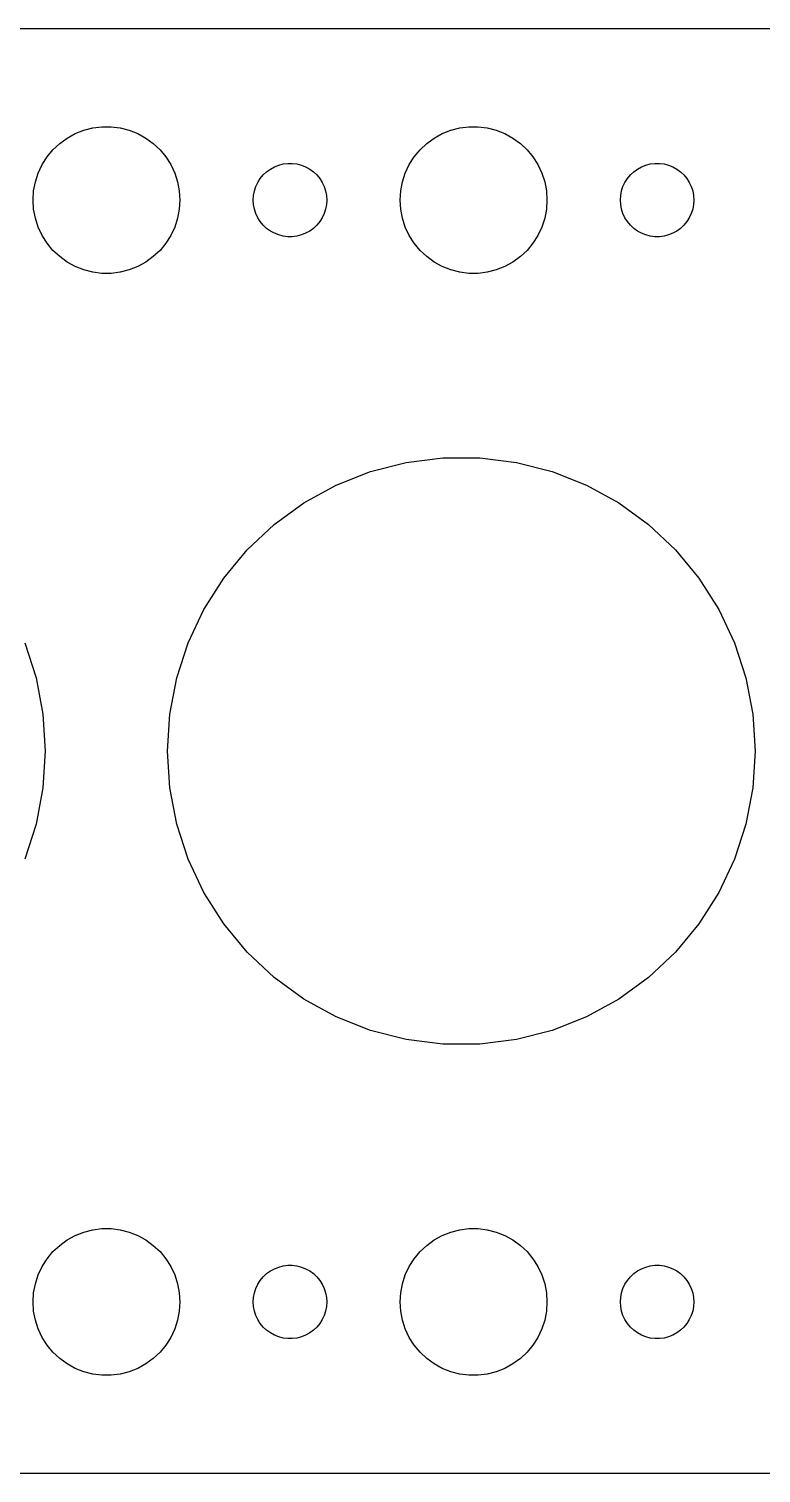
# Model space of a CAD drawing. Header units: metres. Extents: x -67 to 67, y -29 to 29.
# Drawn here: x -3.2 to 26.8, y -29.5 to 29.5 of the extents above; entities that cross this region are included whole.
import ezdxf

# ---------------------------------------------------------------- set-up
doc = ezdxf.new("R2010")
doc.units = ezdxf.units.M

msp = doc.modelspace()

# ---------------------------------------------------------------- linework, layer by layer
for p, q in [((62.3139, 29.4901), (-62.3139, 29.4901)), ((-0.92705, 25.3532), (-0.56213, 25.4469)), ((-0.56213, 25.4469), (-0.18837, 25.4941)), ((-0.18837, 25.4941), (0.18837, 25.4941)), ((0.18837, 25.4941), (0.56213, 25.4469)), ((0.56213, 25.4469), (0.92705, 25.3532)), ((14.0729, 25.3532), (14.4379, 25.4469)), ((14.4379, 25.4469), (14.8116, 25.4941)), ((14.8116, 25.4941), (15.1884, 25.4941)), ((15.1884, 25.4941), (15.5621, 25.4469)), ((15.5621, 25.4469), (15.927, 25.3532)), ((-2.1869, 24.5536), (-1.91226, 24.8115)), ((-1.91226, 24.8115), (-1.60747, 25.033)), ((-1.60747, 25.033), (-1.27733, 25.2145)), ((-1.27733, 25.2145), (-0.92705, 25.3532)), ((0.92705, 25.3532), (1.27733, 25.2145)), ((1.27733, 25.2145), (1.60747, 25.033)), ((1.60747, 25.033), (1.91226, 24.8115)), ((1.91226, 24.8115), (2.1869, 24.5536)), ((12.8131, 24.5536), (13.0877, 24.8115)), ((13.0877, 24.8115), (13.3925, 25.033)), ((13.3925, 25.033), (13.7227, 25.2145)), ((13.7227, 25.2145), (14.0729, 25.3532)), ((15.927, 25.3532), (16.2773, 25.2145)), ((16.2773, 25.2145), (16.6075, 25.033)), ((16.6075, 25.033), (16.9123, 24.8115)), ((16.9123, 24.8115), (17.1869, 24.5536)), ((-2.62891, 23.9453), (-2.42705, 24.2634)), ((-2.42705, 24.2634), (-2.1869, 24.5536)), ((2.1869, 24.5536), (2.42705, 24.2634)), ((2.42705, 24.2634), (2.62891, 23.9453)), ((12.3711, 23.9453), (12.5729, 24.2634)), ((12.5729, 24.2634), (12.8131, 24.5536)), ((17.1869, 24.5536), (17.427, 24.2634)), ((17.427, 24.2634), (17.6289, 23.9453)), ((-2.90575, 23.2461), (-2.78932, 23.6044)), ((-2.78932, 23.6044), (-2.62891, 23.9453)), ((2.62891, 23.9453), (2.78932, 23.6044)), ((2.78932, 23.6044), (2.90575, 23.2461)), ((6.40654, 23.5268), (6.54385, 23.6558)), ((6.54385, 23.6558), (6.69626, 23.7665)), ((6.69626, 23.7665), (6.86133, 23.8572)), ((6.86133, 23.8572), (7.03647, 23.9266)), ((7.03647, 23.9266), (7.21892, 23.9734)), ((7.21892, 23.9734), (7.40581, 23.997)), ((7.40581, 23.997), (7.59418, 23.997)), ((7.59418, 23.997), (7.78107, 23.9734)), ((7.78107, 23.9734), (7.96352, 23.9266)), ((7.96352, 23.9266), (8.13866, 23.8572)), ((8.13866, 23.8572), (8.30373, 23.7665)), ((8.30373, 23.7665), (8.45613, 23.6558)), ((8.45613, 23.6558), (8.59344, 23.5268)), ((12.0942, 23.2461), (12.2107, 23.6044)), ((12.2107, 23.6044), (12.3711, 23.9453)), ((17.6289, 23.9453), (17.7893, 23.6044)), ((17.7893, 23.6044), (17.9057, 23.2461)), ((21.4065, 23.5268), (21.5439, 23.6558)), ((21.5439, 23.6558), (21.6963, 23.7665)), ((21.6963, 23.7665), (21.8613, 23.8572)), ((21.8613, 23.8572), (22.0365, 23.9266)), ((22.0365, 23.9266), (22.2189, 23.9734)), ((22.2189, 23.9734), (22.4058, 23.997)), ((22.4058, 23.997), (22.5942, 23.997)), ((22.5942, 23.997), (22.7811, 23.9734)), ((22.7811, 23.9734), (22.9635, 23.9266)), ((22.9635, 23.9266), (23.1387, 23.8572)), ((23.1387, 23.8572), (23.3037, 23.7665)), ((23.3037, 23.7665), (23.4561, 23.6558)), ((23.4561, 23.6558), (23.5934, 23.5268)), ((-2.97633, 22.876), (-2.90575, 23.2461)), ((2.90575, 23.2461), (2.97633, 22.876)), ((6.04712, 22.873), (6.10533, 23.0522)), ((6.10533, 23.0522), (6.18553, 23.2226)), ((6.18553, 23.2226), (6.28647, 23.3817)), ((6.28647, 23.3817), (6.40654, 23.5268)), ((8.59344, 23.5268), (8.71352, 23.3817)), ((8.71352, 23.3817), (8.81445, 23.2226)), ((8.81445, 23.2226), (8.89465, 23.0522)), ((8.89465, 23.0522), (8.95287, 22.873)), ((12.0237, 22.876), (12.0942, 23.2461)), ((17.9057, 23.2461), (17.9763, 22.876)), ((21.0471, 22.873), (21.1053, 23.0522)), ((21.1053, 23.0522), (21.1855, 23.2226)), ((21.1855, 23.2226), (21.2865, 23.3817)), ((21.2865, 23.3817), (21.4065, 23.5268)), ((23.5934, 23.5268), (23.7135, 23.3817)), ((23.7135, 23.3817), (23.8145, 23.2226)), ((23.8145, 23.2226), (23.8947, 23.0522)), ((23.8947, 23.0522), (23.9529, 22.873)), ((-3, 22.5), (-2.97633, 22.876)), ((-2.97633, 22.124), (-3, 22.5)), ((2.97633, 22.876), (3, 22.5)), ((3, 22.5), (2.97633, 22.124)), ((6, 22.5), (6.01183, 22.688)), ((6.01183, 22.312), (6, 22.5)), ((6.01183, 22.688), (6.04712, 22.873)), ((8.95287, 22.873), (8.98816, 22.688)), ((8.98816, 22.688), (9, 22.5)), ((9, 22.5), (8.98816, 22.312)), ((12, 22.5), (12.0237, 22.876)), ((12.0237, 22.124), (12, 22.5)), ((17.9763, 22.876), (18, 22.5)), ((18, 22.5), (17.9763, 22.124)), ((21, 22.5), (21.0118, 22.688)), ((21.0118, 22.312), (21, 22.5)), ((21.0118, 22.688), (21.0471, 22.873)), ((23.9529, 22.873), (23.9882, 22.688)), ((23.9882, 22.688), (24, 22.5)), ((24, 22.5), (23.9882, 22.312)), ((-2.90575, 21.7539), (-2.97633, 22.124)), ((2.97633, 22.124), (2.90575, 21.7539)), ((6.04712, 22.127), (6.01183, 22.312)), ((6.10533, 21.9478), (6.04712, 22.127)), ((6.18553, 21.7774), (6.10533, 21.9478)), ((8.89465, 21.9478), (8.81445, 21.7774)), ((8.95287, 22.127), (8.89465, 21.9478)), ((8.98816, 22.312), (8.95287, 22.127)), ((12.0942, 21.7539), (12.0237, 22.124)), ((17.9763, 22.124), (17.9057, 21.7539)), ((21.0471, 22.127), (21.0118, 22.312)), ((21.1053, 21.9478), (21.0471, 22.127)), ((21.1855, 21.7774), (21.1053, 21.9478)), ((23.8947, 21.9478), (23.8145, 21.7774)), ((23.9529, 22.127), (23.8947, 21.9478)), ((23.9882, 22.312), (23.9529, 22.127)), ((-2.78932, 21.3956), (-2.90575, 21.7539)), ((-2.62891, 21.0547), (-2.78932, 21.3956)), ((2.78932, 21.3956), (2.62891, 21.0547)), ((2.90575, 21.7539), (2.78932, 21.3956)), ((6.28647, 21.6183), (6.18553, 21.7774)), ((6.40654, 21.4732), (6.28647, 21.6183)), ((6.54385, 21.3442), (6.40654, 21.4732)), ((6.69626, 21.2335), (6.54385, 21.3442)), ((6.86133, 21.1427), (6.69626, 21.2335)), ((8.30373, 21.2335), (8.13866, 21.1427)), ((8.45613, 21.3442), (8.30373, 21.2335)), ((8.59344, 21.4732), (8.45613, 21.3442)), ((8.71352, 21.6183), (8.59344, 21.4732)), ((8.81445, 21.7774), (8.71352, 21.6183)), ((12.2107, 21.3956), (12.0942, 21.7539)), ((12.3711, 21.0547), (12.2107, 21.3956)), ((17.7893, 21.3956), (17.6289, 21.0547)), ((17.9057, 21.7539), (17.7893, 21.3956)), ((21.2865, 21.6183), (21.1855, 21.7774)), ((21.4065, 21.4732), (21.2865, 21.6183)), ((21.5439, 21.3442), (21.4065, 21.4732)), ((21.6963, 21.2335), (21.5439, 21.3442)), ((21.8613, 21.1427), (21.6963, 21.2335)), ((23.3037, 21.2335), (23.1387, 21.1427)), ((23.4561, 21.3442), (23.3037, 21.2335)), ((23.5934, 21.4732), (23.4561, 21.3442)), ((23.7135, 21.6183), (23.5934, 21.4732)), ((23.8145, 21.7774), (23.7135, 21.6183)), ((-2.42705, 20.7366), (-2.62891, 21.0547)), ((-2.1869, 20.4464), (-2.42705, 20.7366)), ((2.42705, 20.7366), (2.1869, 20.4464)), ((2.62891, 21.0547), (2.42705, 20.7366)), ((7.03647, 21.0734), (6.86133, 21.1427)), ((7.21892, 21.0266), (7.03647, 21.0734)), ((7.40581, 21.003), (7.21892, 21.0266)), ((7.59418, 21.003), (7.40581, 21.003)), ((7.78107, 21.0266), (7.59418, 21.003)), ((7.96352, 21.0734), (7.78107, 21.0266)), ((8.13866, 21.1427), (7.96352, 21.0734)), ((12.5729, 20.7366), (12.3711, 21.0547)), ((12.8131, 20.4464), (12.5729, 20.7366)), ((17.427, 20.7366), (17.1869, 20.4464)), ((17.6289, 21.0547), (17.427, 20.7366)), ((22.0365, 21.0734), (21.8613, 21.1427)), ((22.2189, 21.0266), (22.0365, 21.0734)), ((22.4058, 21.003), (22.2189, 21.0266)), ((22.5942, 21.003), (22.4058, 21.003)), ((22.7811, 21.0266), (22.5942, 21.003)), ((22.9635, 21.0734), (22.7811, 21.0266)), ((23.1387, 21.1427), (22.9635, 21.0734)), ((-1.91226, 20.1884), (-2.1869, 20.4464)), ((-1.60747, 19.967), (-1.91226, 20.1884)), ((1.91226, 20.1884), (1.60747, 19.967)), ((2.1869, 20.4464), (1.91226, 20.1884)), ((13.0877, 20.1884), (12.8131, 20.4464)), ((13.3925, 19.967), (13.0877, 20.1884)), ((16.9123, 20.1884), (16.6075, 19.967)), ((17.1869, 20.4464), (16.9123, 20.1884)), ((-1.27733, 19.7855), (-1.60747, 19.967)), ((-0.92705, 19.6468), (-1.27733, 19.7855)), ((-0.56213, 19.5531), (-0.92705, 19.6468)), ((-0.18837, 19.5059), (-0.56213, 19.5531)), ((0.18837, 19.5059), (-0.18837, 19.5059)), ((0.56213, 19.5531), (0.18837, 19.5059)), ((0.92705, 19.6468), (0.56213, 19.5531)), ((1.27733, 19.7855), (0.92705, 19.6468)), ((1.60747, 19.967), (1.27733, 19.7855)), ((13.7227, 19.7855), (13.3925, 19.967)), ((14.0729, 19.6468), (13.7227, 19.7855)), ((14.4379, 19.5531), (14.0729, 19.6468)), ((14.8116, 19.5059), (14.4379, 19.5531)), ((15.1884, 19.5059), (14.8116, 19.5059)), ((15.5621, 19.5531), (15.1884, 19.5059)), ((15.927, 19.6468), (15.5621, 19.5531)), ((16.2773, 19.7855), (15.927, 19.6468)), ((16.6075, 19.967), (16.2773, 19.7855)), ((12.2514, 11.7874), (13.7465, 11.9763)), ((13.7465, 11.9763), (15.2535, 11.9763)), ((15.2535, 11.9763), (16.7486, 11.7874)), ((9.39064, 10.8579), (10.7918, 11.4127)), ((10.7918, 11.4127), (12.2514, 11.7874)), ((16.7486, 11.7874), (18.2082, 11.4127)), ((18.2082, 11.4127), (19.6093, 10.8579)), ((8.07007, 10.1319), (9.39064, 10.8579)), ((19.6093, 10.8579), (20.9299, 10.1319)), ((6.85091, 9.24615), (8.07007, 10.1319)), ((20.9299, 10.1319), (22.1491, 9.24615)), ((5.75237, 8.21455), (6.85091, 9.24615)), ((22.1491, 9.24615), (23.2476, 8.21455)), ((4.79179, 7.05342), (5.75237, 8.21455)), ((23.2476, 8.21455), (24.2082, 7.05342)), ((3.98431, 5.78104), (4.79179, 7.05342)), ((24.2082, 7.05342), (25.0157, 5.78104)), ((3.34268, 4.41748), (3.98431, 5.78104)), ((25.0157, 5.78104), (25.6573, 4.41748)), ((-3.34268, 4.41748), (-2.877, 2.98427)), ((2.877, 2.98427), (3.34268, 4.41748)), ((25.6573, 4.41748), (26.123, 2.98427)), ((-2.877, 2.98427), (-2.59462, 1.504)), ((2.59462, 1.504), (2.877, 2.98427)), ((26.123, 2.98427), (26.4054, 1.504)), ((-2.59462, 1.504), (-2.5, 0)), ((2.5, 0), (2.59462, 1.504)), ((26.4054, 1.504), (26.5, 0)), ((-2.5, 0), (-2.59462, -1.504)), ((2.59462, -1.504), (2.5, 0)), ((26.5, 0), (26.4054, -1.504)), ((-2.59462, -1.504), (-2.877, -2.98427)), ((2.877, -2.98427), (2.59462, -1.504)), ((26.4054, -1.504), (26.123, -2.98427)), ((-2.877, -2.98427), (-3.34268, -4.41748)), ((3.34268, -4.41748), (2.877, -2.98427)), ((26.123, -2.98427), (25.6573, -4.41748)), ((3.98431, -5.78104), (3.34268, -4.41748)), ((25.6573, -4.41748), (25.0157, -5.78104)), ((4.79179, -7.05342), (3.98431, -5.78104)), ((25.0157, -5.78104), (24.2082, -7.05342)), ((5.75237, -8.21455), (4.79179, -7.05342)), ((24.2082, -7.05342), (23.2476, -8.21455)), ((6.85091, -9.24615), (5.75237, -8.21455)), ((23.2476, -8.21455), (22.1491, -9.24615)), ((8.07007, -10.1319), (6.85091, -9.24615)), ((22.1491, -9.24615), (20.9299, -10.1319)), ((9.39064, -10.8579), (8.07007, -10.1319)), ((20.9299, -10.1319), (19.6093, -10.8579)), ((10.7918, -11.4127), (9.39064, -10.8579)), ((19.6093, -10.8579), (18.2082, -11.4127)), ((12.2514, -11.7874), (10.7918, -11.4127)), ((13.7465, -11.9763), (12.2514, -11.7874)), ((16.7486, -11.7874), (15.2535, -11.9763)), ((18.2082, -11.4127), (16.7486, -11.7874)), ((15.2535, -11.9763), (13.7465, -11.9763)), ((-1.91226, -20.1884), (-1.60747, -19.967)), ((-1.60747, -19.967), (-1.27733, -19.7855)), ((-1.27733, -19.7855), (-0.92705, -19.6468)), ((-0.92705, -19.6468), (-0.56213, -19.5531)), ((-0.56213, -19.5531), (-0.18837, -19.5059)), ((-0.18837, -19.5059), (0.18837, -19.5059)), ((0.18837, -19.5059), (0.56213, -19.5531)), ((0.56213, -19.5531), (0.92705, -19.6468)), ((0.92705, -19.6468), (1.27733, -19.7855)), ((1.27733, -19.7855), (1.60747, -19.967)), ((1.60747, -19.967), (1.91226, -20.1884)), ((13.0877, -20.1884), (13.3925, -19.967)), ((13.3925, -19.967), (13.7227, -19.7855)), ((13.7227, -19.7855), (14.0729, -19.6468)), ((14.0729, -19.6468), (14.4379, -19.5531)), ((14.4379, -19.5531), (14.8116, -19.5059)), ((14.8116, -19.5059), (15.1884, -19.5059)), ((15.1884, -19.5059), (15.5621, -19.5531)), ((15.5621, -19.5531), (15.927, -19.6468)), ((15.927, -19.6468), (16.2773, -19.7855)), ((16.2773, -19.7855), (16.6075, -19.967)), ((16.6075, -19.967), (16.9123, -20.1884)), ((-2.42705, -20.7366), (-2.1869, -20.4464)), ((-2.1869, -20.4464), (-1.91226, -20.1884)), ((1.91226, -20.1884), (2.1869, -20.4464)), ((2.1869, -20.4464), (2.42705, -20.7366)), ((12.5729, -20.7366), (12.8131, -20.4464)), ((12.8131, -20.4464), (13.0877, -20.1884)), ((16.9123, -20.1884), (17.1869, -20.4464)), ((17.1869, -20.4464), (17.427, -20.7366)), ((-2.78932, -21.3956), (-2.62891, -21.0547)), ((-2.62891, -21.0547), (-2.42705, -20.7366)), ((2.42705, -20.7366), (2.62891, -21.0547)), ((2.62891, -21.0547), (2.78932, -21.3956)), ((6.69626, -21.2335), (6.86133, -21.1427)), ((6.86133, -21.1427), (7.03647, -21.0734)), ((7.03647, -21.0734), (7.21892, -21.0266)), ((7.21892, -21.0266), (7.40581, -21.003)), ((7.40581, -21.003), (7.59418, -21.003)), ((7.59418, -21.003), (7.78107, -21.0266)), ((7.78107, -21.0266), (7.96352, -21.0734)), ((7.96352, -21.0734), (8.13866, -21.1427)), ((8.13866, -21.1427), (8.30373, -21.2335)), ((12.2107, -21.3956), (12.3711, -21.0547)), ((12.3711, -21.0547), (12.5729, -20.7366)), ((17.427, -20.7366), (17.6289, -21.0547)), ((17.6289, -21.0547), (17.7893, -21.3956)), ((21.6963, -21.2335), (21.8613, -21.1427)), ((21.8613, -21.1427), (22.0365, -21.0734)), ((22.0365, -21.0734), (22.2189, -21.0266)), ((22.2189, -21.0266), (22.4058, -21.003)), ((22.4058, -21.003), (22.5942, -21.003)), ((22.5942, -21.003), (22.7811, -21.0266)), ((22.7811, -21.0266), (22.9635, -21.0734)), ((22.9635, -21.0734), (23.1387, -21.1427)), ((23.1387, -21.1427), (23.3037, -21.2335)), ((-2.97633, -22.124), (-2.90575, -21.7539)), ((-2.90575, -21.7539), (-2.78932, -21.3956)), ((2.78932, -21.3956), (2.90575, -21.7539)), ((2.90575, -21.7539), (2.97633, -22.124)), ((6.10533, -21.9478), (6.18553, -21.7774)), ((6.18553, -21.7774), (6.28647, -21.6183)), ((6.28647, -21.6183), (6.40654, -21.4732)), ((6.40654, -21.4732), (6.54385, -21.3442)), ((6.54385, -21.3442), (6.69626, -21.2335)), ((8.30373, -21.2335), (8.45613, -21.3442)), ((8.45613, -21.3442), (8.59344, -21.4732)), ((8.59344, -21.4732), (8.71352, -21.6183)), ((8.71352, -21.6183), (8.81445, -21.7774)), ((8.81445, -21.7774), (8.89465, -21.9478)), ((12.0237, -22.124), (12.0942, -21.7539)), ((12.0942, -21.7539), (12.2107, -21.3956)), ((17.7893, -21.3956), (17.9057, -21.7539)), ((17.9057, -21.7539), (17.9763, -22.124)), ((21.1053, -21.9478), (21.1855, -21.7774)), ((21.1855, -21.7774), (21.2865, -21.6183)), ((21.2865, -21.6183), (21.4065, -21.4732)), ((21.4065, -21.4732), (21.5439, -21.3442)), ((21.5439, -21.3442), (21.6963, -21.2335)), ((23.3037, -21.2335), (23.4561, -21.3442)), ((23.4561, -21.3442), (23.5934, -21.4732)), ((23.5934, -21.4732), (23.7135, -21.6183)), ((23.7135, -21.6183), (23.8145, -21.7774)), ((23.8145, -21.7774), (23.8947, -21.9478)), ((-3, -22.5), (-2.97633, -22.124)), ((2.97633, -22.124), (3, -22.5)), ((6, -22.5), (6.01183, -22.312)), ((6.01183, -22.312), (6.04712, -22.127)), ((6.04712, -22.127), (6.10533, -21.9478)), ((8.89465, -21.9478), (8.95287, -22.127)), ((8.95287, -22.127), (8.98816, -22.312)), ((8.98816, -22.312), (9, -22.5)), ((12, -22.5), (12.0237, -22.124)), ((17.9763, -22.124), (18, -22.5)), ((21, -22.5), (21.0118, -22.312)), ((21.0118, -22.312), (21.0471, -22.127)), ((21.0471, -22.127), (21.1053, -21.9478)), ((23.8947, -21.9478), (23.9529, -22.127)), ((23.9529, -22.127), (23.9882, -22.312)), ((23.9882, -22.312), (24, -22.5)), ((-2.97633, -22.876), (-3, -22.5)), ((-2.90575, -23.2461), (-2.97633, -22.876)), ((2.97633, -22.876), (2.90575, -23.2461)), ((3, -22.5), (2.97633, -22.876)), ((6.01183, -22.688), (6, -22.5)), ((6.04712, -22.873), (6.01183, -22.688)), ((6.10533, -23.0522), (6.04712, -22.873)), ((8.95287, -22.873), (8.89465, -23.0522)), ((8.98816, -22.688), (8.95287, -22.873)), ((9, -22.5), (8.98816, -22.688)), ((12.0237, -22.876), (12, -22.5)), ((12.0942, -23.2461), (12.0237, -22.876)), ((17.9763, -22.876), (17.9057, -23.2461)), ((18, -22.5), (17.9763, -22.876)), ((21.0118, -22.688), (21, -22.5)), ((21.0471, -22.873), (21.0118, -22.688)), ((21.1053, -23.0522), (21.0471, -22.873)), ((23.9529, -22.873), (23.8947, -23.0522)), ((23.9882, -22.688), (23.9529, -22.873)), ((24, -22.5), (23.9882, -22.688)), ((-2.78932, -23.6044), (-2.90575, -23.2461)), ((2.90575, -23.2461), (2.78932, -23.6044)), ((6.18553, -23.2226), (6.10533, -23.0522)), ((6.28647, -23.3817), (6.18553, -23.2226)), ((6.40654, -23.5268), (6.28647, -23.3817)), ((6.54385, -23.6558), (6.40654, -23.5268)), ((8.59344, -23.5268), (8.45613, -23.6558)), ((8.71352, -23.3817), (8.59344, -23.5268)), ((8.81445, -23.2226), (8.71352, -23.3817)), ((8.89465, -23.0522), (8.81445, -23.2226)), ((12.2107, -23.6044), (12.0942, -23.2461)), ((17.9057, -23.2461), (17.7893, -23.6044)), ((21.1855, -23.2226), (21.1053, -23.0522)), ((21.2865, -23.3817), (21.1855, -23.2226)), ((21.4065, -23.5268), (21.2865, -23.3817)), ((21.5439, -23.6558), (21.4065, -23.5268)), ((23.5934, -23.5268), (23.4561, -23.6558)), ((23.7135, -23.3817), (23.5934, -23.5268)), ((23.8145, -23.2226), (23.7135, -23.3817)), ((23.8947, -23.0522), (23.8145, -23.2226)), ((-2.62891, -23.9453), (-2.78932, -23.6044)), ((-2.42705, -24.2634), (-2.62891, -23.9453)), ((2.62891, -23.9453), (2.42705, -24.2634)), ((2.78932, -23.6044), (2.62891, -23.9453)), ((6.69626, -23.7665), (6.54385, -23.6558)), ((6.86133, -23.8572), (6.69626, -23.7665)), ((7.03647, -23.9266), (6.86133, -23.8572)), ((7.21892, -23.9734), (7.03647, -23.9266)), ((7.40581, -23.997), (7.21892, -23.9734)), ((7.59418, -23.997), (7.40581, -23.997)), ((7.78107, -23.9734), (7.59418, -23.997)), ((7.96352, -23.9266), (7.78107, -23.9734)), ((8.13866, -23.8572), (7.96352, -23.9266)), ((8.30373, -23.7665), (8.13866, -23.8572)), ((8.45613, -23.6558), (8.30373, -23.7665)), ((12.3711, -23.9453), (12.2107, -23.6044)), ((12.5729, -24.2634), (12.3711, -23.9453)), ((17.6289, -23.9453), (17.427, -24.2634)), ((17.7893, -23.6044), (17.6289, -23.9453)), ((21.6963, -23.7665), (21.5439, -23.6558)), ((21.8613, -23.8572), (21.6963, -23.7665)), ((22.0365, -23.9266), (21.8613, -23.8572)), ((22.2189, -23.9734), (22.0365, -23.9266)), ((22.4058, -23.997), (22.2189, -23.9734)), ((22.5942, -23.997), (22.4058, -23.997)), ((22.7811, -23.9734), (22.5942, -23.997)), ((22.9635, -23.9266), (22.7811, -23.9734)), ((23.1387, -23.8572), (22.9635, -23.9266)), ((23.3037, -23.7665), (23.1387, -23.8572)), ((23.4561, -23.6558), (23.3037, -23.7665)), ((-2.1869, -24.5536), (-2.42705, -24.2634)), ((-1.91226, -24.8115), (-2.1869, -24.5536)), ((2.1869, -24.5536), (1.91226, -24.8115)), ((2.42705, -24.2634), (2.1869, -24.5536)), ((12.8131, -24.5536), (12.5729, -24.2634)), ((13.0877, -24.8115), (12.8131, -24.5536)), ((17.1869, -24.5536), (16.9123, -24.8115)), ((17.427, -24.2634), (17.1869, -24.5536)), ((-1.60747, -25.033), (-1.91226, -24.8115)), ((-1.27733, -25.2145), (-1.60747, -25.033)), ((-0.92705, -25.3532), (-1.27733, -25.2145)), ((-0.56213, -25.4469), (-0.92705, -25.3532)), ((0.92705, -25.3532), (0.56213, -25.4469)), ((1.27733, -25.2145), (0.92705, -25.3532)), ((1.60747, -25.033), (1.27733, -25.2145)), ((1.91226, -24.8115), (1.60747, -25.033)), ((13.3925, -25.033), (13.0877, -24.8115)), ((13.7227, -25.2145), (13.3925, -25.033)), ((14.0729, -25.3532), (13.7227, -25.2145)), ((14.4379, -25.4469), (14.0729, -25.3532)), ((15.927, -25.3532), (15.5621, -25.4469)), ((16.2773, -25.2145), (15.927, -25.3532)), ((16.6075, -25.033), (16.2773, -25.2145)), ((16.9123, -24.8115), (16.6075, -25.033)), ((-0.18837, -25.4941), (-0.56213, -25.4469)), ((0.18837, -25.4941), (-0.18837, -25.4941)), ((0.56213, -25.4469), (0.18837, -25.4941)), ((14.8116, -25.4941), (14.4379, -25.4469)), ((15.1884, -25.4941), (14.8116, -25.4941)), ((15.5621, -25.4469), (15.1884, -25.4941)), ((-62.3139, -29.4901), (62.3139, -29.4901))]:
    msp.add_line(p, q)

doc.saveas('drawing.dxf')
